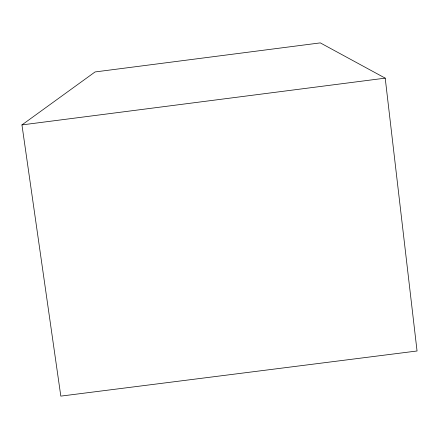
<?xml version="1.0" encoding="UTF-8"?>
<svg xmlns="http://www.w3.org/2000/svg" width="439" height="439" viewBox="0 0 439 439"><rect width="100%" height="100%" fill="white"/><g stroke="black" fill="none" stroke-linecap="round" stroke-linejoin="round"><path stroke-width="0.66" d="M21.95 124.906L95.06 71.947L320.305 42.885L385.212 78.147L417.05 350.991L60.818 396.115L21.95 124.906L385.212 78.147"/></g></svg>
